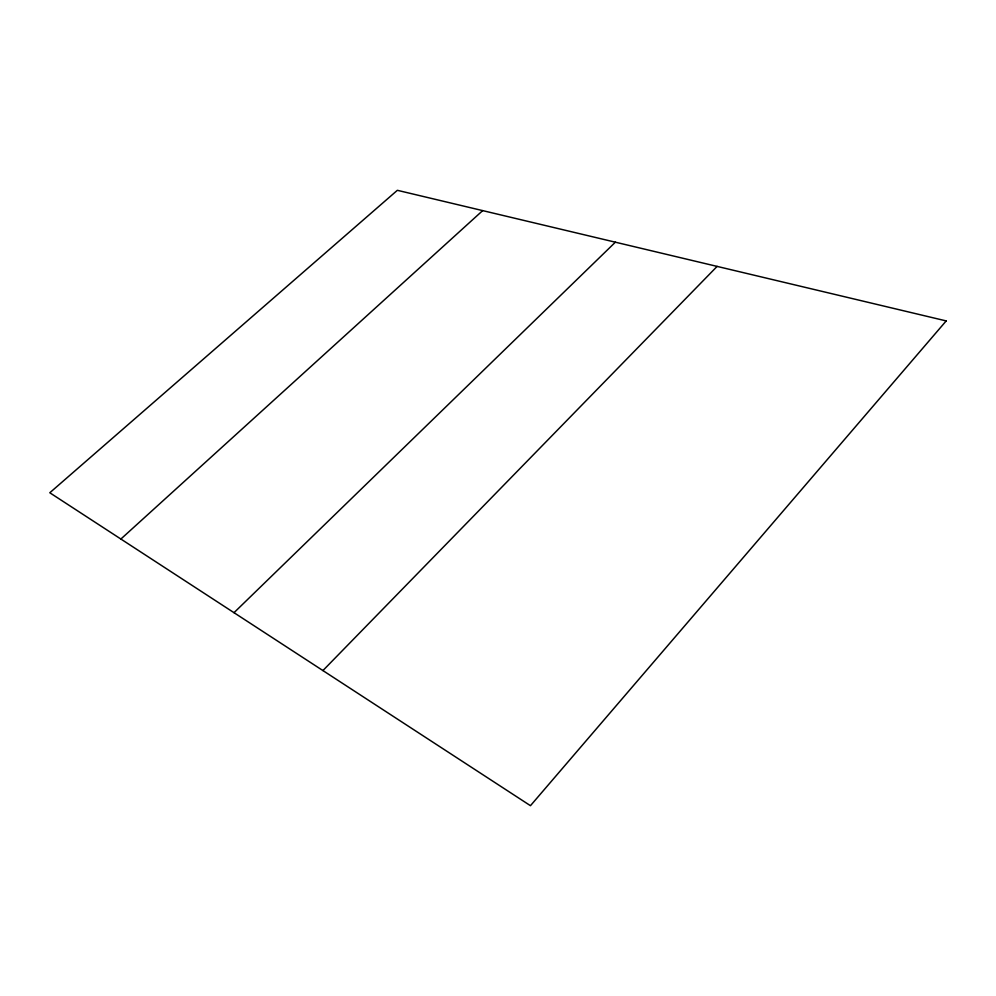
<?xml version="1.0" encoding="UTF-8"?>
<svg xmlns="http://www.w3.org/2000/svg" width="996" height="996" viewBox="0 0 996 996"><rect width="100%" height="100%" fill="white"/><g stroke="black" fill="none" stroke-linecap="round" stroke-linejoin="round"><path stroke-width="1.49" d="M322.916 670.569L717.108 266.405M233.998 612.689L615.379 242.19M120.877 539.035L482.674 210.617M946.2 320.911L530.457 805.689L49.8 492.759L397.354 190.311L946.2 320.911"/></g></svg>
